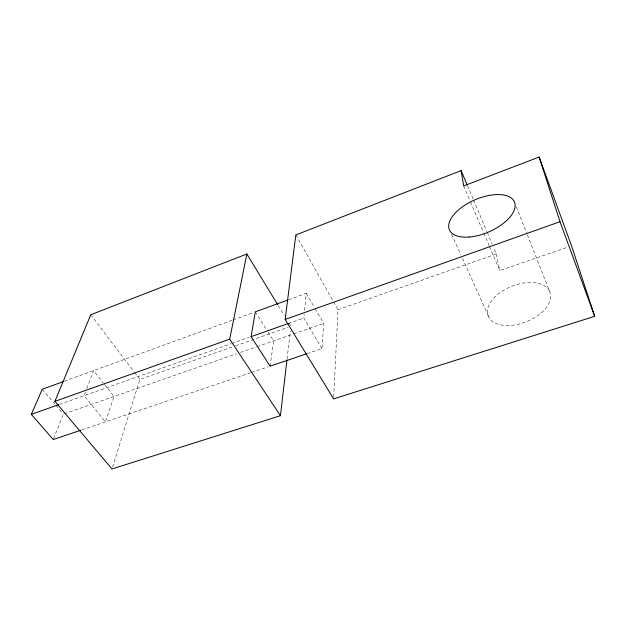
<?xml version="1.0" encoding="UTF-8"?>
<svg xmlns="http://www.w3.org/2000/svg" width="626" height="626" viewBox="0 0 626 626"><rect width="100%" height="100%" fill="white"/><g stroke="black" fill="none" stroke-linecap="round" stroke-linejoin="round"><path stroke-width="0.47" stroke-dasharray="3.13 2.35" d="M333.705 396.939L338.017 309.714L333.705 302.068M307.163 353.635L321.975 348.619L323.728 323.415L314.98 308.375M321.975 348.619L303.79 318.024L304.166 314.229M304.541 310.433L306.231 293.336L288.962 299.611M287.06 358.988L290.315 331.115M270.111 366.171L273.617 340.873L267.521 331.193M112.563 467.09L139.872 379.458L234.711 346.076M85.426 392.119L84.072 395.702L105.426 421.885L114.034 396.477L103.799 383.542M86.779 388.535L93.564 370.608L103.196 382.783M53.64 438.623L63.343 414.138L236.722 353.729M64.259 381.257L232.356 320.183M233.279 319.847L253.499 312.499M59.501 404.388L230.884 343.799M231.8 343.478L249.234 337.312M288.336 323.485L303.79 318.024M235.634 345.748L288.109 327.281M338.017 309.714L496.371 253.976L493.718 247.7M240.407 352.446L256.089 346.984M257.012 346.663L292.749 334.214M293.664 333.893L323.728 323.415M489.493 246.542L499.744 270.604L566.929 247.419M81.646 429.937L250.682 372.744M251.605 372.431L268.257 366.797M42.278 389.247L55.291 404.623M55.91 405.351L63.343 414.138M90.754 314.745L134.027 371.75M134.613 372.517L139.872 379.458M255.338 311.834L267.02 330.387M278.226 305.527L284.298 315.504M288.852 322.985L290.871 326.303M306.231 293.336L314.495 307.538M295.832 234.938L333.22 301.216M451.659 234.359L460.806 254.704M462.403 258.241L489.454 318.399M463.686 185.922L470.142 201.079M470.517 201.971L483.421 232.277M483.804 233.169L489.117 245.65M467.559 185.859L473.248 199.303M473.624 200.195L486.895 231.565M487.271 232.465L492.2 244.117M516.278 206.776L527.029 234.03M527.389 234.938L550.317 293.093A33.147 19.171 -21.2 0 1 507.803 325.512A33.147 19.171 -21.2 0 1 499.039 293.359A33.147 19.171 -21.2 0 1 550.317 293.093M496.371 253.976L499.744 270.604"/><path stroke-width="0.94" d="M277.725 304.698L246.863 253.992L90.754 314.745L54.916 401.344L111.984 468.96L280.448 415.687L286.951 359.942M461.112 170.616L463.686 185.922L539.135 157.04L571.53 245.83L594.7 316.318L333.603 398.879L285.166 319.448L295.832 234.938L461.112 170.616L467.184 184.96M306.231 353.948L270.111 366.171L251.073 336.663L255.338 311.834L288.054 299.94M280.448 415.687L229.687 339.182L246.863 253.992M80.731 430.242L53.28 439.53L31.3 414.357L42.278 389.247L63.343 381.594M54.916 401.344L229.687 339.182M285.166 319.448L559.988 221.706L539.135 157.04M31.3 414.357L58.594 404.709M251.073 336.663L288.336 323.485M559.988 221.706L594.7 316.318M469.187 237.027A35.4 17.481 -23.3 0 0 514.846 203.137A35.4 17.481 -23.3 0 0 461.675 207.394A35.4 17.481 -23.3 0 0 469.187 237.027"/></g></svg>
